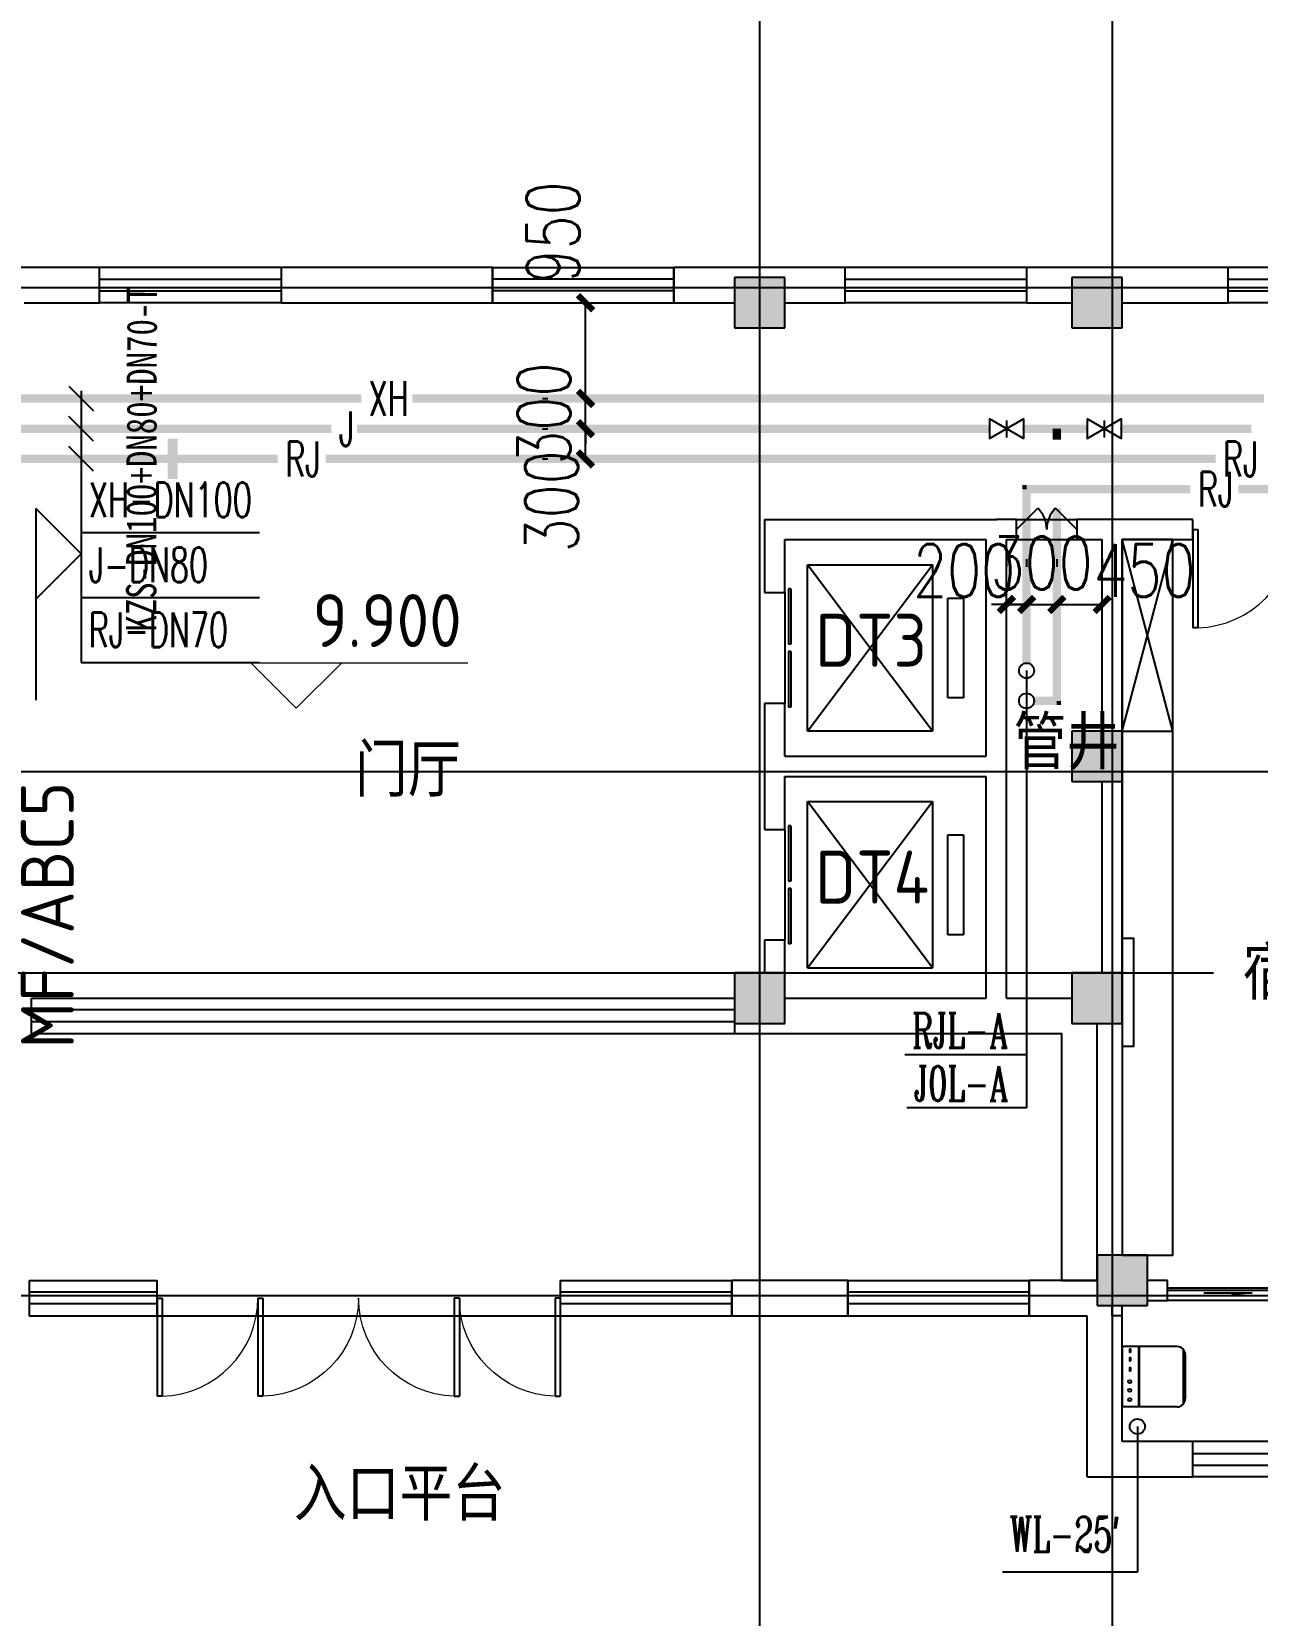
# Model space of a CAD drawing. Extents: x 0 to 2838408, y -923048 to 203859.
# Drawn here: x 2393992 to 2406157, y -689714 to -674002 of the extents above; entities that cross this region are included whole.
import ezdxf
from ezdxf.enums import TextEntityAlignment as Align

# ---------------------------------------------------------------- set-up
doc = ezdxf.new("R2010")
doc.units = 0
doc.header["$LTSCALE"] = 1000
doc.layers.add('A-ANNO-IDEN-LEVL', color=3, linetype='Continuous', lineweight=0)
doc.layers.add('A-ANNO-TXT', color=7, linetype='Continuous', lineweight=0, plot=False)
for name, color, linetype in [('A-Fixt', 81, 'Continuous'), ('CLAYER', 7, 'Continuous'), ('COLUMN', 9, 'Continuous'), ('DIM_污水', 3, 'Continuous'), ('DIM_消防', 3, 'Continuous'), ('DIM_热给水', 3, 'Continuous'), ('DIM_给水', 3, 'Continuous'), ('DOOR_FIRE', 4, 'Continuous'), ('DOTE', 8, 'Continuous'), ('EVTR', 2, 'Continuous'), ('PIPE-消防', 1, 'Continuous'), ('PIPE-热给水', 5, 'Continuous'), ('PIPE-给水', 3, 'Continuous'), ('PUB_HATCH', 8, 'Continuous'), ('PUB_TEXT', 7, 'Continuous'), ('TEXT_消防', 7, 'Continuous'), ('TEXT_灭火器', 7, 'Continuous'), ('TEXT_热给水', 7, 'Continuous'), ('TEXT_给水', 7, 'Continuous'), ('TWT_DIM', 3, 'Continuous'), ('TWT_ELEV', 3, 'Continuous'), ('VALVE_给水', 7, 'Continuous'), ('VPIPE-污水', 2, 'Continuous'), ('VPIPE-热给水', 5, 'Continuous'), ('VPIPE-给水', 3, 'Continuous'), ('WALL', 9, 'Continuous'), ('WINDOW', 4, 'Continuous'), ('XREF', 8, 'Continuous'), ('抗震支吊架', 2, 'Continuous'), ('配景', 3, 'Continuous')]:
    doc.layers.add(name, color=color, linetype=linetype)
doc.styles.add('_TCH_DIM_T3', font='SIMPLEX', dxfattribs={"width": 0.75, "bigfont": 'HZTXT'})
doc.styles.add('_TWT_PIPEDN', font='SIMPLEX', dxfattribs={"width": 0.8, "height": 2.3, "bigfont": 'HZTXT'})
doc.styles.add('_TWT_PIPETEXT', font='SIMPLEX', dxfattribs={"width": 0.8, "height": 2.3, "bigfont": 'HZTXT'})
doc.styles.add('_TWT_SERIAL', font='COMPLEX', dxfattribs={"width": 0.8, "height": 2.3, "bigfont": 'HZTXT'})
doc.styles.add('kzcad', font='', dxfattribs={"width": 0.8})
doc.styles.get("Standard").update_dxf_attribs({"font": 'geniso.shx', "bigfont": 'hztxt.shx'})
doc.styles.get('kzcad').set_extended_font_data('SimSun')
doc.dimstyles.new('_TWT_ARCH&&150', dxfattribs={"dimtxt": 525, "dimasz": 150, "dimexe": 375, "dimexo": 450, "dimgap": 150, "dimtad": 1, "dimdec": 0, "dimzin": 0, "dimdsep": 46, "dimtxsty": '_TCH_DIM_T3', "dimblk": 'ARCHTICK', "dimcen": 0.09, "dimclrt": 7, "dimazin": 2, "dimtfac": 1, "dimtdec": 0, "dimtix": 1, "dimtmove": 2, "dimatfit": 3, "dimfxl": 1, "dimtolj": 1, "dimtzin": 0, "dimarcsym": 0})

# ---------------------------------------------------------------- blocks, each defined once
blk = doc.blocks.new('单人床')
at = {"layer": 'A-Fixt'}
for p, q in [((47774, 13973), (48674, 13973)), ((47774, 12073), (48674, 13973)), ((47774, 12073), (48674, 12073))]:
    blk.add_line(p, q, dxfattribs=at)
blk.add_lwpolyline([(47774, 14023), (48674, 14023), (48674, 12023), (47774, 12023), (47774, 14023)], dxfattribs=at)
blk = doc.blocks.new('CH_AP01')
for p, q in [((-311, 17), (-275, 0)), ((-275, 0), (275, 0)), ((275, 0), (311, 17))]:
    blk.add_line(p, q)
for centre, radius, start, end in [((0, -579), 1213, 74.7104, 105.2896), ((-307, 555), 37.8, 100.1859, 202.8359), ((-1658, 202), 1360, 352.1659, 14.4283), ((-824, 250), 563, 335.5038, 31.0903), ((0, -579), 1173, 75.0287, 104.9713), ((0, -1278), 1857, 80.611, 99.389), ((-824, 250), 603, 335.5038, 30.2691), ((0, -579), 1093, 75.8767, 104.1233), ((824, 250), 603, 149.7309, 204.4962), ((824, 250), 563, 148.9097, 204.4962), ((1658, 202), 1360, 165.5717, 187.8341), ((307, 555), 37.8, 337.1641, 79.8141)]:
    blk.add_arc(centre, radius, start, end)
blk = doc.blocks.new('A$C61295E98')
at = {"color": 3}
for p, q in [((544, 598), (0, 598)), ((0, 598), (0, 0)), ((161, 598), (161, 0)), ((170, 0), (170, 598)), ((603, 572), (603, 26)), ((624, 518), (624, 80)), ((544, 0), (0, 0))]:
    blk.add_line(p, q, dxfattribs=at)
for points in [[(82, 540), (75, 540), (75, 577), (82, 577)], [(82, 453), (75, 453), (75, 490), (82, 490)], [(82, 353), (75, 353), (75, 389), (82, 389)]]:
    blk.add_lwpolyline(points, close=True, dxfattribs=at)
for centre in [(74, 250), (74, 164), (74, 71)]:
    blk.add_circle(centre, 15.7, dxfattribs=at)
for centre, start, end in [((544, 518), 360, 90), ((544, 80), 270, 0)]:
    blk.add_arc(centre, 80, start, end, dxfattribs=at)
blk = doc.blocks.new('宿舍')
at = {"layer": 'A-Fixt'}
for p, q in [((47854, 13802), (48354, 15702)), ((48354, 13802), (47854, 15702)), ((47854, 13802), (48354, 13802))]:
    blk.add_line(p, q, dxfattribs=at)
for points in [[(47854, 8602), (48354, 8602), (48354, 15702), (47854, 15702)], [(47854, 10676), (47970, 10676), (47970, 11743), (47854, 11743)]]:
    blk.add_lwpolyline(points, close=True, dxfattribs=at)
at = {"xscale": -1, "rotation": 90}
for p in [(63677, 60475), (63677, 58775)]:
    blk.add_blockref('单人床', p, dxfattribs=at)
at = {"layer": 'A-Fixt', "xscale": -1, "rotation": 180}
for p in [(50002, 9140), (51117, 9140)]:
    blk.add_blockref('CH_AP01', p, dxfattribs=at)
at = {"layer": '配景', "color": 252}
blk.add_blockref('A$C61295E98', (47854, 7097), dxfattribs=at)
blk = doc.blocks.new('$WINLIB2D$00000001')
at = {"color": 0}
for points in [[(-0.5, 0.5), (-0.5, -0.5)], [(-0.5, 0.5), (0.5, 0.5)], [(0.5, -0.5), (0.5, 0.5)], [(0.5, 0.1667), (-0.5, 0.1667)], [(0.5, -0.1667), (-0.5, -0.1667)], [(-0.5, -0.5), (0.5, -0.5)]]:
    blk.add_lwpolyline(points, dxfattribs=at)
blk = doc.blocks.new('$DorLib2D$00000131')
at = {"color": 0, "linetype": 'Continuous'}
for p, q in [((0.15, 0.125), (0.2319, 0.1973)), ((0.2319, 0.1973), (0.2319, 0.125)), ((-0.5, 0.125), (-0.5, 0)), ((0.0192, 0.125), (-0.5, 0.125)), ((0.0192, 0), (0.0192, 0.125)), ((0.35, 0.125), (0.15, 0.125)), ((-0.5, 0), (0.0192, 0)), ((-0.024, 0), (0.5, 0)), ((-0.024, -0.125), (-0.024, 0)), ((0.5, 0), (0.5, -0.125)), ((-0.35, -0.125), (-0.15, -0.125)), ((-0.2319, -0.1973), (-0.2319, -0.125)), ((-0.15, -0.125), (-0.2319, -0.1973)), ((0.5, -0.125), (-0.024, -0.125))]:
    blk.add_line(p, q, dxfattribs=at)
blk = doc.blocks.new('$DorLib2D$00000001')
for p, q in [((0.45, 0.975), (0.5, 0.975)), ((0.45, 0), (0.45, 0.975)), ((0.5, 0), (0.5, 0.975)), ((0.5, 0), (0.45, 0))]:
    blk.add_line(p, q)
at = {"lineweight": 13}
blk.add_arc((0.475, 0), 0.975, 91.4693, 180, dxfattribs=at)
blk = doc.blocks.new('$DorLib2D$00000002')
for p, q in [((-0.5, 0), (-0.5, 0.4875)), ((-0.475, 0.4875), (-0.5, 0.4875)), ((-0.475, 0), (-0.475, 0.4875)), ((0.475, 0), (0.475, 0.4875)), ((0.475, 0.4875), (0.5, 0.4875)), ((0.5, 0), (0.5, 0.4875)), ((-0.5, 0), (-0.475, 0)), ((0.5, 0), (0.475, 0))]:
    blk.add_line(p, q)
at = {"lineweight": 13}
for centre, start, end in [((-0.4875, 0), 0, 88.53072), ((0.4875, 0), 91.46928, 180)]:
    blk.add_arc(centre, 0.4875, start, end, dxfattribs=at)
blk = doc.blocks.new('$DorLib2D$00000116')
at = {"color": 0}
for p, q in [((-0.5, 0), (-0.146, 0.354)), ((0.5, 0), (0.146, 0.354))]:
    blk.add_line(p, q, dxfattribs=at)
for centre, start, end in [((-0.5, 0), 0, 45), ((0.5, 0), 135, 180)]:
    blk.add_arc(centre, 0.5, start, end, dxfattribs=at)
blk = doc.blocks.new('$DORLIB2D$00000127')
at = {"color": 0}
for points in [[(-0.533, 0.795), (-0.533, 0.69)], [(-0.033, 0.795), (-0.533, 0.795)], [(-0.033, 0.795), (-0.033, 0.69)], [(0.533, 0.795), (0.033, 0.795)], [(0.033, 0.795), (0.033, 0.69)], [(0.533, 0.795), (0.533, 0.69)], [(-0.033, 0.69), (-0.533, 0.69)], [(0.533, 0.69), (0.033, 0.69)], [(0.5, 0.5), (-0.5, 0.5)]]:
    blk.add_lwpolyline(points, dxfattribs=at)
blk = doc.blocks.new('4F1')
at = {"layer": 'PUB_HATCH'}
for points in [[(2401466.7, -676441.3), (2400966.7, -676441.3), (2400966.7, -676941.3), (2401466.7, -676941.3)], [(2404816.7, -676441.3), (2404316.7, -676441.3), (2404316.7, -676941.3), (2404816.7, -676941.3)], [(2404816.7, -680941.3), (2404316.7, -680941.3), (2404316.7, -681441.3), (2404816.7, -681441.3)], [(2401466.7, -683341.3), (2400966.7, -683341.3), (2400966.7, -683841.3), (2401466.7, -683841.3)], [(2404816.7, -683341.3), (2404316.7, -683341.3), (2404316.7, -683841.3), (2404816.7, -683841.3)], [(2405066.7, -686141.3), (2404566.7, -686141.3), (2404566.7, -686641.3), (2405066.7, -686641.3)]]:
    blk.add_hatch(color=256, dxfattribs=at).paths.add_polyline_path(points)
at = {"layer": 'A-ANNO-IDEN-LEVL'}
for p, q in [((2396618.7, -680714.6), (2396168.7, -680264.6)), ((2396168.7, -680264.6), (2398319.6, -680264.6)), ((2396618.7, -680714.6), (2397068.7, -680264.6))]:
    blk.add_line(p, q, dxfattribs=at)
at = {"layer": 'COLUMN'}
for p, q in [((2401466.7, -676441.3), (2400966.7, -676441.3)), ((2400966.7, -676441.3), (2400966.7, -676941.3)), ((2401466.7, -676941.3), (2401466.7, -676441.3)), ((2404816.7, -676441.3), (2404316.7, -676441.3)), ((2404316.7, -676441.3), (2404316.7, -676941.3)), ((2404816.7, -676941.3), (2404816.7, -676441.3)), ((2400966.7, -676941.3), (2401466.7, -676941.3)), ((2404316.7, -676941.3), (2404816.7, -676941.3)), ((2404816.7, -680941.3), (2404316.7, -680941.3)), ((2404316.7, -680941.3), (2404316.7, -681441.3)), ((2404816.7, -681441.3), (2404816.7, -680941.3)), ((2404316.7, -681441.3), (2404816.7, -681441.3)), ((2401466.7, -683341.3), (2400966.7, -683341.3)), ((2400966.7, -683341.3), (2400966.7, -683841.3)), ((2401466.7, -683841.3), (2401466.7, -683341.3)), ((2404816.7, -683341.3), (2404316.7, -683341.3)), ((2404316.7, -683341.3), (2404316.7, -683841.3)), ((2404816.7, -683841.3), (2404816.7, -683341.3)), ((2400966.7, -683841.3), (2401466.7, -683841.3)), ((2404316.7, -683841.3), (2404816.7, -683841.3)), ((2405066.7, -686141.3), (2404566.7, -686141.3)), ((2404566.7, -686141.3), (2404566.7, -686641.3)), ((2405066.7, -686641.3), (2405066.7, -686141.3)), ((2404566.7, -686641.3), (2405066.7, -686641.3))]:
    blk.add_line(p, q, dxfattribs=at)
at = {"layer": 'DOOR_FIRE'}
for p, q in [((2403766.7, -678841.3), (2404366.7, -678841.3)), ((2403766.7, -679041.3), (2404366.7, -679041.3))]:
    blk.add_line(p, q, dxfattribs=at)
at = {"layer": 'DOTE'}
for p, q in [((2401216.7, -606941.3), (2401216.7, -690141.3)), ((2404716.7, -606941.3), (2404716.7, -690141.3)), ((2343216.7, -676541.3), (2453916.7, -676541.3)), ((2343216.7, -681341.3), (2453916.7, -681341.3)), ((2392758.5, -683341.3), (2405723.1, -683341.3)), ((2343216.7, -686541.3), (2453916.7, -686541.3)), ((2343216.7, -686541.3), (2453916.7, -686541.3))]:
    blk.add_line(p, q, dxfattribs=at)
at = {"layer": 'EVTR'}
for p, q in [((2401691.7, -680941.3), (2401691.7, -679291.3)), ((2401691.7, -679291.3), (2402931.7, -679291.3)), ((2402931.7, -680941.3), (2401691.7, -679291.3)), ((2401691.7, -680941.3), (2402931.7, -679291.3)), ((2402931.7, -679291.3), (2402931.7, -680941.3)), ((2403086.7, -680611.3), (2403086.7, -679621.3)), ((2403086.7, -679621.3), (2403241.7, -679621.3)), ((2403241.7, -679621.3), (2403241.7, -680611.3)), ((2403241.7, -680611.3), (2403086.7, -680611.3)), ((2402931.7, -680941.3), (2401691.7, -680941.3)), ((2401691.7, -683291.3), (2401691.7, -681641.3)), ((2401691.7, -681641.3), (2402931.7, -681641.3)), ((2402931.7, -683291.3), (2401691.7, -681641.3)), ((2401691.7, -683291.3), (2402931.7, -681641.3)), ((2402931.7, -681641.3), (2402931.7, -683291.3)), ((2403086.7, -682961.3), (2403086.7, -681971.3)), ((2403086.7, -681971.3), (2403241.7, -681971.3)), ((2403241.7, -681971.3), (2403241.7, -682961.3)), ((2403241.7, -682961.3), (2403086.7, -682961.3)), ((2401691.7, -683291.3), (2402931.7, -683291.3))]:
    blk.add_line(p, q, dxfattribs=at)
at = {"layer": 'WALL'}
for p, q in [((2394666.7, -676341.3), (2393666.7, -676341.3)), ((2394666.7, -676691.3), (2394666.7, -676341.3)), ((2398566.7, -676341.3), (2396466.7, -676341.3)), ((2396466.7, -676341.3), (2396466.7, -676691.3)), ((2398566.7, -676691.3), (2398566.7, -676341.3)), ((2401216.7, -676341.3), (2400366.7, -676341.3)), ((2400366.7, -676341.3), (2400366.7, -676691.3)), ((2402066.7, -676341.3), (2401216.7, -676341.3)), ((2402066.7, -676691.3), (2402066.7, -676341.3)), ((2404566.7, -676341.3), (2403866.7, -676341.3)), ((2403866.7, -676341.3), (2403866.7, -676691.3)), ((2405866.7, -676341.3), (2404566.7, -676341.3)), ((2405866.7, -676691.3), (2405866.7, -676341.3)), ((2393916.7, -676691.3), (2394666.7, -676691.3)), ((2396466.7, -676691.3), (2398566.7, -676691.3)), ((2400366.7, -676691.3), (2400966.7, -676691.3)), ((2401466.7, -676691.3), (2402066.7, -676691.3)), ((2403866.7, -676691.3), (2404316.7, -676691.3)), ((2404816.7, -676691.3), (2405866.7, -676691.3)), ((2401266.7, -678841.3), (2401266.7, -679566.3)), ((2401266.7, -678841.3), (2403566.7, -678841.3)), ((2403766.7, -678841.3), (2403566.7, -678841.3)), ((2403766.7, -679041.3), (2403766.7, -678841.3)), ((2404716.7, -678841.3), (2404366.7, -678841.3)), ((2404366.7, -678841.3), (2404366.7, -679041.3)), ((2405516.7, -678841.3), (2404716.7, -678841.3)), ((2405516.7, -679041.3), (2405516.7, -678841.3)), ((2401466.7, -679566.3), (2401466.7, -679041.3)), ((2401466.7, -679041.3), (2403466.7, -679041.3)), ((2403466.7, -681191.3), (2403466.7, -679041.3)), ((2403666.7, -679041.3), (2403766.7, -679041.3)), ((2403666.7, -681291.3), (2403666.7, -679041.3)), ((2404366.7, -679041.3), (2404616.7, -679041.3)), ((2404616.7, -680941.3), (2404616.7, -679041.3)), ((2404816.7, -680941.3), (2404816.7, -679041.3)), ((2404816.7, -679041.3), (2405516.7, -679041.3)), ((2401266.7, -679566.3), (2401466.7, -679566.3)), ((2401466.7, -680666.3), (2401266.7, -680666.3)), ((2401266.7, -680666.3), (2401266.7, -681291.3)), ((2401466.7, -681191.3), (2401466.7, -680666.3)), ((2401466.7, -681191.3), (2403466.7, -681191.3)), ((2401266.7, -681291.3), (2401266.7, -681916.3)), ((2401466.7, -681391.3), (2403466.7, -681391.3)), ((2401466.7, -681916.3), (2401466.7, -681391.3)), ((2403466.7, -683591.3), (2403466.7, -681391.3)), ((2403666.7, -683591.3), (2403666.7, -681291.3)), ((2404616.7, -683341.3), (2404616.7, -681441.3)), ((2404816.7, -683341.3), (2404816.7, -681441.3)), ((2401266.7, -681916.3), (2401466.7, -681916.3)), ((2401466.7, -683016.3), (2401266.7, -683016.3)), ((2401266.7, -683016.3), (2401266.7, -683341.3)), ((2401466.7, -683341.3), (2401466.7, -683016.3)), ((2401466.7, -683591.3), (2403466.7, -683591.3)), ((2403666.7, -683591.3), (2404316.7, -683591.3)), ((2400966.7, -683841.3), (2400966.7, -683941.3)), ((2400966.7, -683941.3), (2401216.7, -683941.3)), ((2401216.7, -683941.3), (2403566.7, -683941.3)), ((2403566.7, -683941.3), (2404216.7, -683941.3)), ((2404216.7, -686391.3), (2404216.7, -683941.3)), ((2404566.7, -686391.3), (2404566.7, -683841.3)), ((2401216.7, -686391.3), (2400941.7, -686391.3)), ((2400941.7, -686391.3), (2400941.7, -686741.3)), ((2402091.7, -686391.3), (2401216.7, -686391.3)), ((2402091.7, -686741.3), (2402091.7, -686391.3)), ((2404566.7, -686391.3), (2403891.7, -686391.3)), ((2403891.7, -686391.3), (2403891.7, -686741.3)), ((2404216.7, -686391.3), (2404566.7, -686391.3)), ((2405266.7, -686391.3), (2405066.7, -686391.3)), ((2405266.7, -686591.3), (2405266.7, -686391.3)), ((2404666.7, -686541.3), (2404666.7, -686541.3)), ((2404691.7, -686541.3), (2404691.7, -686541.3)), ((2404716.7, -686541.3), (2404716.7, -686541.3)), ((2405066.7, -686591.3), (2405266.7, -686591.3)), ((2400941.7, -686741.3), (2401216.7, -686741.3)), ((2401216.7, -686741.3), (2402091.7, -686741.3)), ((2403891.7, -686741.3), (2404466.7, -686741.3)), ((2404466.7, -688341.3), (2404466.7, -686741.3)), ((2404716.7, -686741.3), (2404716.7, -686641.3)), ((2404816.7, -686741.3), (2404716.7, -686741.3)), ((2404816.7, -687991.3), (2404816.7, -686641.3)), ((2405516.7, -687991.3), (2404816.7, -687991.3)), ((2405516.7, -688341.3), (2405516.7, -687991.3)), ((2404466.7, -688341.3), (2405516.7, -688341.3))]:
    blk.add_line(p, q, dxfattribs=at)
at = {"layer": 'WINDOW'}
for p, q in [((2407666.7, -686591.3), (2405266.7, -686591.3)), ((2395236.7, -686741.3), (2396236.7, -686741.3)), ((2396236.7, -686741.3), (2398236.7, -686741.3)), ((2398236.7, -686741.3), (2399236.7, -686741.3))]:
    blk.add_line(p, q, dxfattribs=at)
blk.add_blockref('宿舍', (2356962.9, -694743))
at = {"layer": 'DOOR_FIRE', "xscale": 600, "yscale": 600, "zscale": 200}
blk.add_blockref('$DorLib2D$00000116', (2404066.7, -678941.3), dxfattribs=at)
at = {"layer": 'WINDOW'}
for name, p, xscale, yscale, zscale in [('$WINLIB2D$00000001', (2395566.7, -676516.3), -1800, 350, -1800), ('$WINLIB2D$00000001', (2399466.7, -676516.3), 1800, 350, 1800), ('$WINLIB2D$00000001', (2402966.7, -676516.3), -1800, 350, -1800), ('$WINLIB2D$00000001', (2406766.7, -676516.3), -1800, 350, -1800), ('$DorLib2D$00000001', (2406016.7, -678941.3), -1000, -1000, -1000), ('$WINLIB2D$00000001', (2397479.2, -683766.3), 6975, -350, 6975), ('$WINLIB2D$00000001', (2394601.7, -686566.3), 1270.000000000466, 350, 1270.000000000466), ('$WINLIB2D$00000001', (2400089.2, -686566.3), 1705.000000023516, 350, 1705.000000023516), ('$WINLIB2D$00000001', (2402991.7, -686566.3), 1800, 350, 1800), ('$DorLib2D$00000001', (2395736.7, -686566.3), -1000, -1000, -1000), ('$DorLib2D$00000002', (2397236.7, -686566.3), 2000, -2000, 2000), ('$DorLib2D$00000001', (2398736.7, -686566.3), 1000, -1000, 1000)]:
    blk.add_blockref(name, p, dxfattribs=dict(at, xscale=xscale, yscale=yscale, zscale=zscale))
for name, p, xscale, yscale, zscale, rotation in [('$DORLIB2D$00000127', (2401366.7, -680116.3), 1100, -200, 1100, 90), ('$DORLIB2D$00000127', (2401366.7, -682466.3), 1100, -200, 1100, 90), ('$DorLib2D$00000131', (2406466.7, -686491.3), 2400, 200, 2400, 180), ('$WINLIB2D$00000001', (2406641.7, -688166.3), 2249.999999993481, -350, 2249.999999993481, 180)]:
    blk.add_blockref(name, p, dxfattribs=dict(at, xscale=xscale, yscale=yscale, zscale=zscale, rotation=rotation))
at = {"layer": 'A-ANNO-TXT', "color": 7}
blk.add_text('9.900', height=525, dxfattribs=at).set_placement((2396780.6, -680107.1))
at = {"layer": 'CLAYER'}
blk.add_text('管井', height=525, dxfattribs=at).set_placement((2403736.7, -681319.4))
at = {"layer": 'PUB_TEXT'}
for s, p in [('DT3', (2401767.8, -680302.4)), ('门厅', (2397200.2, -681593)), ('DT4', (2401767.8, -682652.4)), ('宿舍', (2406011.9, -683605.1)), ('入口平台', (2396593.5, -688775.5))]:
    blk.add_text(s, height=525, dxfattribs=at).set_placement(p)
blk = doc.blocks.new('_ArchTick')
at = {"color": 0, "linetype": 'ByBlock', "const_width": 0.4}
blk.add_lwpolyline([(-0.5, -0.5), (0.5, 0.5)], dxfattribs=at)
blk = doc.blocks.new('*D3021')
at = {"layer": 'Defpoints', "color": 0, "linetype": 'ByBlock', "transparency": 16777216}
for p in [(2404167, -679685), (2404617, -679685), (2404617, -679685)]:
    blk.add_point(p, dxfattribs=at)
at = {"layer": 'TWT_DIM', "color": 0, "linetype": 'ByBlock', "lineweight": -2, "transparency": 16777216}
for p, q in [((2404167, -679235), (2404167, -679310)), ((2404617, -679235), (2404617, -679310)), ((2404167, -679685), (2404617, -679685))]:
    blk.add_line(p, q, dxfattribs=at)
at = {"layer": 'TWT_DIM', "color": 0, "linetype": 'ByBlock', "lineweight": -2, "transparency": 16777216, "xscale": 150, "yscale": 150, "zscale": 150, "rotation": 180}
blk.add_blockref('_ArchTick', (2404167, -679685), dxfattribs=at)
at = {"layer": 'TWT_DIM', "color": 0, "linetype": 'ByBlock', "lineweight": -2, "transparency": 16777216, "xscale": 150, "yscale": 150, "zscale": 150}
blk.add_blockref('_ArchTick', (2404617, -679685), dxfattribs=at)
at = {"layer": 'TWT_DIM', "color": 7, "linetype": 'ByBlock', "transparency": 16777216, "insert": (2405037, -679348), "char_height": 525, "attachment_point": 5, "style": '_TCH_DIM_T3'}
blk.add_mtext('\\A1;450', dxfattribs=at)
blk = doc.blocks.new('*D3022')
at = {"layer": 'Defpoints', "color": 0, "linetype": 'ByBlock', "transparency": 16777216}
for p in [(2403867, -679685), (2404167, -679685), (2404167, -679685)]:
    blk.add_point(p, dxfattribs=at)
at = {"layer": 'TWT_DIM', "color": 0, "linetype": 'ByBlock', "lineweight": -2, "transparency": 16777216}
for p, q in [((2403867, -679235), (2403867, -679310)), ((2404167, -679235), (2404167, -679310)), ((2403867, -679685), (2403717, -679685)), ((2403867, -679685), (2404167, -679685)), ((2404167, -679685), (2404317, -679685))]:
    blk.add_line(p, q, dxfattribs=at)
at = {"layer": 'TWT_DIM', "color": 0, "linetype": 'ByBlock', "lineweight": -2, "transparency": 16777216, "xscale": 150, "yscale": 150, "zscale": 150}
blk.add_blockref('_ArchTick', (2403867, -679685), dxfattribs=at)
at = {"layer": 'TWT_DIM', "color": 0, "linetype": 'ByBlock', "lineweight": -2, "transparency": 16777216, "xscale": 150, "yscale": 150, "zscale": 150, "rotation": 180}
blk.add_blockref('_ArchTick', (2404167, -679685), dxfattribs=at)
at = {"layer": 'TWT_DIM', "color": 7, "linetype": 'ByBlock', "transparency": 16777216, "insert": (2404017, -679273), "char_height": 525, "attachment_point": 5, "style": '_TCH_DIM_T3'}
blk.add_mtext('\\A1;300', dxfattribs=at)
blk = doc.blocks.new('*D3023')
at = {"layer": 'Defpoints', "color": 0, "linetype": 'ByBlock', "transparency": 16777216}
for p in [(2403667, -679685), (2403867, -679685), (2403867, -679685)]:
    blk.add_point(p, dxfattribs=at)
at = {"layer": 'TWT_DIM', "color": 0, "linetype": 'ByBlock', "lineweight": -2, "transparency": 16777216}
for p, q in [((2403667, -679235), (2403667, -679310)), ((2403867, -679235), (2403867, -679310)), ((2403667, -679685), (2403517, -679685)), ((2403667, -679685), (2403867, -679685)), ((2403867, -679685), (2404017, -679685))]:
    blk.add_line(p, q, dxfattribs=at)
at = {"layer": 'TWT_DIM', "color": 0, "linetype": 'ByBlock', "lineweight": -2, "transparency": 16777216, "xscale": 150, "yscale": 150, "zscale": 150}
blk.add_blockref('_ArchTick', (2403667, -679685), dxfattribs=at)
at = {"layer": 'TWT_DIM', "color": 0, "linetype": 'ByBlock', "lineweight": -2, "transparency": 16777216, "xscale": 150, "yscale": 150, "zscale": 150, "rotation": 180}
blk.add_blockref('_ArchTick', (2403867, -679685), dxfattribs=at)
at = {"layer": 'TWT_DIM', "color": 7, "linetype": 'ByBlock', "transparency": 16777216, "insert": (2403247, -679348), "char_height": 525, "attachment_point": 5, "style": '_TCH_DIM_T3'}
blk.add_mtext('\\A1;200', dxfattribs=at)
blk = doc.blocks.new('*D3024')
at = {"layer": 'Defpoints', "color": 0, "linetype": 'ByBlock', "transparency": 16777216}
for p in [(2399489, -677941), (2399511, -677941), (2399511, -678241)]:
    blk.add_point(p, dxfattribs=at)
at = {"layer": 'TWT_DIM', "color": 0, "linetype": 'ByBlock', "lineweight": -2, "transparency": 16777216}
for p, q in [((2399061, -677941), (2399114, -677941)), ((2399489, -678241), (2399489, -677941)), ((2399061, -678241), (2399114, -678241))]:
    blk.add_line(p, q, dxfattribs=at)
at = {"layer": 'TWT_DIM', "color": 0, "linetype": 'ByBlock', "lineweight": -2, "transparency": 16777216, "xscale": 150, "yscale": 150, "zscale": 150}
for p, rotation in [((2399489, -677941), 90), ((2399489, -678241), 270)]:
    blk.add_blockref('_ArchTick', p, dxfattribs=dict(at, rotation=rotation))
at = {"layer": 'TWT_DIM', "color": 7, "linetype": 'ByBlock', "transparency": 16777216, "insert": (2399152, -678661), "char_height": 525, "attachment_point": 5, "rotation": 90, "style": '_TCH_DIM_T3'}
blk.add_mtext('\\A1;300', dxfattribs=at)
blk = doc.blocks.new('*D3025')
at = {"layer": 'Defpoints', "color": 0, "linetype": 'ByBlock', "transparency": 16777216}
for p in [(2399489, -677641), (2399511, -677641), (2399511, -677941)]:
    blk.add_point(p, dxfattribs=at)
at = {"layer": 'TWT_DIM', "color": 0, "linetype": 'ByBlock', "lineweight": -2, "transparency": 16777216}
for p, q in [((2399489, -677641), (2399489, -677491)), ((2399061, -677641), (2399114, -677641)), ((2399489, -677941), (2399489, -677641)), ((2399061, -677941), (2399114, -677941)), ((2399489, -677941), (2399489, -678091))]:
    blk.add_line(p, q, dxfattribs=at)
at = {"layer": 'TWT_DIM', "color": 0, "linetype": 'ByBlock', "lineweight": -2, "transparency": 16777216, "xscale": 150, "yscale": 150, "zscale": 150}
for p, rotation in [((2399489, -677641), 270), ((2399489, -677941), 90)]:
    blk.add_blockref('_ArchTick', p, dxfattribs=dict(at, rotation=rotation))
at = {"layer": 'TWT_DIM', "color": 7, "linetype": 'ByBlock', "transparency": 16777216, "insert": (2399077, -677791), "char_height": 525, "attachment_point": 5, "rotation": 90, "style": '_TCH_DIM_T3'}
blk.add_mtext('\\A1;300', dxfattribs=at)
blk = doc.blocks.new('*D3026')
at = {"layer": 'Defpoints', "color": 0, "linetype": 'ByBlock', "transparency": 16777216}
for p in [(2399489, -676691), (2399511, -676691), (2399511, -677641)]:
    blk.add_point(p, dxfattribs=at)
at = {"layer": 'TWT_DIM', "color": 0, "linetype": 'ByBlock', "lineweight": -2, "transparency": 16777216}
for p, q in [((2399061, -676691), (2399114, -676691)), ((2399489, -677641), (2399489, -676691)), ((2399061, -677641), (2399114, -677641))]:
    blk.add_line(p, q, dxfattribs=at)
at = {"layer": 'TWT_DIM', "color": 0, "linetype": 'ByBlock', "lineweight": -2, "transparency": 16777216, "xscale": 150, "yscale": 150, "zscale": 150}
for p, rotation in [((2399489, -676691), 90), ((2399489, -677641), 270)]:
    blk.add_blockref('_ArchTick', p, dxfattribs=dict(at, rotation=rotation))
at = {"layer": 'TWT_DIM', "color": 7, "linetype": 'ByBlock', "transparency": 16777216, "insert": (2399167, -675993), "char_height": 525, "attachment_point": 5, "rotation": 90, "style": '_TCH_DIM_T3'}
blk.add_mtext('\\A1;950', dxfattribs=at)
blk = doc.blocks.new('$VALVE$00000296')
for points in [[(-125, 72), (-125, -72), (125, 72), (125, -72), (-125, 72)], [(0, 60), (0, -64)]]:
    blk.add_lwpolyline(points)
for p in [(-125, 0), (125, 0)]:
    blk.add_point(p)

msp = doc.modelspace()

# ---------------------------------------------------------------- hatches: boundary and pattern name
at = {"layer": 'PIPE-热给水'}
for points in [[(2403866.7, -678541.3), (2403866.7, -678500), (2403825.5, -678500)], [(2403866.7, -678541.3), (2403825.5, -678541.3), (2403825.5, -678500)]]:
    msp.add_hatch(color=256, dxfattribs=at).paths.add_polyline_path(points)
at = {"layer": 'PIPE-给水'}
for points in [[(2404166.7, -680641.3), (2404166.7, -680682.5), (2404208, -680682.5)], [(2404166.7, -680641.3), (2404208, -680641.3), (2404208, -680682.5)]]:
    msp.add_hatch(color=256, dxfattribs=at).paths.add_polyline_path(points)

# ---------------------------------------------------------------- linework, layer by layer
at = {"layer": 'DIM_污水', "linetype": 'ByBlock'}
for p, q in [((2404966.7, -687841.3), (2404966.7, -689287.4)), ((2404966.7, -689287.4), (2403628.1, -689287.4))]:
    msp.add_line(p, q, dxfattribs=at)
at = {"layer": 'DIM_消防', "linetype": 'ByBlock'}
for p, q in [((2394362.2, -677519.3), (2394606.1, -677763.3)), ((2394484.2, -677566.3), (2394484.2, -678969.5)), ((2394606.1, -678063.3), (2394362.2, -677819.3)), ((2394606.1, -678363.3), (2394362.2, -678119.3)), ((2394484.2, -678969.5), (2396252, -678969.5)), ((2394484.2, -678969.5), (2394484.2, -680259.5)), ((2394484.2, -679614.5), (2396252, -679614.5)), ((2394484.2, -680259.5), (2396252, -680259.5))]:
    msp.add_line(p, q, dxfattribs=at)
at = {"layer": 'DIM_热给水', "linetype": 'ByBlock'}
for p, q in [((2403866.7, -680341.3), (2403866.7, -684153.4)), ((2403866.7, -684153.4), (2402659.7, -684153.4))]:
    msp.add_line(p, q, dxfattribs=at)
at = {"layer": 'DIM_给水', "linetype": 'ByBlock'}
for p, q in [((2403866.7, -680641.3), (2403866.7, -684678.3)), ((2403866.7, -684678.3), (2402679.6, -684678.3))]:
    msp.add_line(p, q, dxfattribs=at)
at = {"layer": 'PIPE-消防', "ltscale": 1.5, "const_width": 82.5}
for points in [[(2393817.6, -677641.3), (2397262.6, -677641.3)], [(2397770.1, -677641.3), (2406224, -677641.3)]]:
    msp.add_lwpolyline(points, dxfattribs=at)
at = {"layer": 'PIPE-热给水', "ltscale": 1.5, "const_width": 82.5}
for points in [[(2396434.8, -678241.3), (2393817.6, -678241.3)], [(2405742.2, -678241.3), (2396910.7, -678241.3)], [(2403866.7, -678541.3), (2405493.4, -678541.3)], [(2403866.7, -680266.3), (2403866.7, -678541.3)], [(2405969.4, -678541.3), (2411832.6, -678541.3)]]:
    msp.add_lwpolyline(points, dxfattribs=at)
at = {"layer": 'PIPE-给水', "ltscale": 1.5, "const_width": 82.5}
for points in [[(2396967, -677941.3), (2393817.6, -677941.3)], [(2403497.8, -677941.3), (2397222.1, -677941.3)], [(2404166.7, -677941.3), (2403835.3, -677941.3)], [(2404166.7, -677941.3), (2404467.9, -677941.3)], [(2404166.7, -678050), (2404166.7, -677941.3)], [(2404805.4, -677941.3), (2406096.1, -677941.3)], [(2404166.7, -680641.3), (2404166.7, -678732.5)], [(2403941.7, -680641.3), (2404166.7, -680641.3)]]:
    msp.add_lwpolyline(points, dxfattribs=at)
at = {"layer": 'TWT_ELEV', "linetype": 'ByBlock'}
for p, q in [((2394484.2, -679183.2), (2394034.2, -678733.2)), ((2394034.2, -678733.2), (2394034.2, -680634.2)), ((2394484.2, -679019.1), (2394484.2, -679633.2)), ((2394484.2, -679183.2), (2394034.2, -679633.2))]:
    msp.add_line(p, q, dxfattribs=at)
at = {"layer": 'VPIPE-污水'}
msp.add_circle((2404966.7, -687841.3), 75, dxfattribs=at)
at = {"layer": 'VPIPE-热给水'}
msp.add_circle((2403866.7, -680341.3), 75, dxfattribs=at)
at = {"layer": 'VPIPE-给水'}
msp.add_circle((2403866.7, -680641.3), 75, dxfattribs=at)
at = {"layer": '抗震支吊架', "color": 2, "const_width": 100}
msp.add_lwpolyline([(2395391.7, -678441.3), (2395391.7, -678041.3)], dxfattribs=at)

# ---------------------------------------------------------------- block references
at = {"layer": 'VALVE_给水', "linetype": 'ByBlock', "zscale": 1.35}
for p, xscale, yscale, rotation in [((2403666.6, -677941.3), -1.35, -1.35, 180), ((2404636.7, -677941.3), 1.35, 1.35, 359.9999999999983)]:
    msp.add_blockref('$VALVE$00000296', p, dxfattribs=dict(at, xscale=xscale, yscale=yscale, rotation=rotation))
at = {"layer": 'XREF'}
msp.add_blockref('4F1', (0, 0), dxfattribs=at)

# ---------------------------------------------------------------- texts
at = {"layer": 'DIM_污水', "color": 7, "linetype": 'ByBlock', "style": '_TWT_SERIAL', "width": 0.64}
msp.add_text("WL-25'", height=345, dxfattribs=at).set_placement((2403697.1, -689083.7))
at = {"layer": 'DIM_消防', "color": 7, "linetype": 'ByBlock', "style": '_TWT_PIPEDN', "width": 0.64}
for s, p in [('XH-DN100', (2394559.2, -678819.5)), ('J-DN80', (2394559.2, -679464.5)), ('RJ-DN70', (2394559.2, -680109.5))]:
    msp.add_text(s, height=345, dxfattribs=at).set_placement(p)
at = {"layer": 'DIM_热给水', "color": 7, "linetype": 'ByBlock', "style": '_TWT_SERIAL', "width": 0.64}
msp.add_text('RJL-A', height=345, dxfattribs=at).set_placement((2402728.7, -684084.4))
at = {"layer": 'DIM_给水', "color": 7, "linetype": 'ByBlock', "style": '_TWT_SERIAL', "width": 0.64}
msp.add_text('J0L-A', height=345, dxfattribs=at).set_placement((2402748.6, -684609.3))
at = {"layer": 'TEXT_消防', "linetype": 'ByBlock', "style": '_TWT_PIPETEXT', "width": 0.64}
msp.add_text('XH', height=345, dxfattribs=at).set_placement((2397337.6, -677813.8))
at = {"layer": 'TEXT_灭火器'}
msp.add_text('MF/ABC5', height=525, rotation=90, dxfattribs=at).set_placement((2394410.3, -684090.9))
at = {"layer": 'TEXT_热给水', "linetype": 'ByBlock', "style": '_TWT_PIPETEXT', "width": 0.64}
for p in [(2396509.8, -678413.8), (2405817.2, -678413.8), (2405568.4, -678713.8)]:
    msp.add_text('RJ', height=345, dxfattribs=at).set_placement(p)
at = {"layer": 'TEXT_给水', "linetype": 'ByBlock', "style": '_TWT_PIPETEXT', "width": 0.64}
msp.add_text('J', height=345, dxfattribs=at).set_placement((2397042, -678113.8))
at = {"layer": '抗震支吊架', "color": 2, "style": 'kzcad', "width": 0.8}
msp.add_text('KZS-DN100+DN80+DN70-T', height=300, rotation=89.88539, dxfattribs=at).set_placement((2395231.7, -678241.3), align=Align.CENTER)

# ---------------------------------------------------------------- dimensions: what is measured, and where the dimension line sits
at = {"layer": 'TWT_DIM', "linetype": 'ByBlock'}
for base, p1, p2, angle, picture, middle in [((2399489.3, -676691.3), (2399510.7, -677641.3), (2399510.7, -676691.3), 90, '*D3026', (2399167.1, -675993.3)), ((2399489.3, -677941.3), (2399510.7, -678241.3), (2399510.7, -677941.3), 90, '*D3024', (2399151.8, -678661.3)), ((2403866.7, -679685.1), (2403666.7, -679685.1), (2403866.7, -679685.1), 0, '*D3023', (2403246.7, -679347.6)), ((2404616.7, -679685.1), (2404166.7, -679685.1), (2404616.7, -679685.1), 0, '*D3021', (2405036.7, -679347.6))]:
    dim = msp.add_linear_dim(base=base, p1=p1, p2=p2, angle=angle, dimstyle='_TWT_ARCH&&150', dxfattribs=at)
    dim.commit()
    dim.dimension.update_dxf_attribs({"geometry": picture, "text_midpoint": middle, "dimtype": 129})
for p1, p2, distance, picture, middle in [((2399510.7, -677941.3), (2399510.7, -677641.3), 21.4, '*D3025', (2399076.8, -677791.3)), ((2403866.7, -679685.1), (2404166.7, -679685.1), 0, '*D3022', (2404016.7, -679272.6))]:
    dim = msp.add_aligned_dim(p1=p1, p2=p2, distance=distance, dimstyle='_TWT_ARCH&&150', dxfattribs=at)
    dim.commit()
    dim.dimension.update_dxf_attribs({"geometry": picture, "text_midpoint": middle})

doc.saveas('drawing.dxf')
